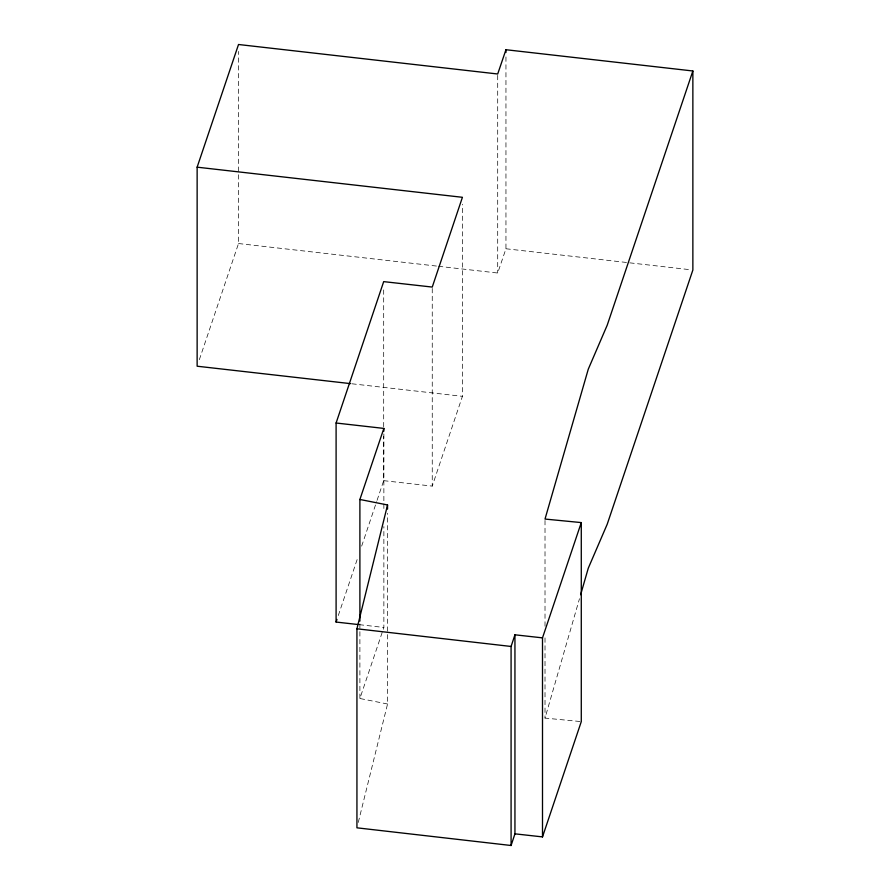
<?xml version="1.0" encoding="UTF-8"?>
<svg xmlns="http://www.w3.org/2000/svg" width="890" height="890" viewBox="0 0 890 890"><rect width="100%" height="100%" fill="white"/><g stroke="black" fill="none" stroke-linecap="round" stroke-linejoin="round"><path stroke-width="0.67" stroke-dasharray="4.45 3.34" d="M358.27 822.438L387.551 704.001L387.551 513.263M579.935 721.49L545.014 718.097L579.479 598.714M338.3 615.502L358.136 556.595M361.663 546.115L376.637 501.604M377.082 500.302L383.69 480.667L383.69 436.434M383.69 480.667L432.251 486.107L462.422 396.328L462.422 204.211M199.338 359.694L238.52 243.537L238.52 51.409M387.551 704.001L359.894 698.505L383.868 627.45L383.868 526.546M438.414 266.277L497.699 273.019L505.954 248.766L505.954 56.649M505.954 248.766L691.497 269.859M238.52 243.537L437.034 266.121M351.884 383.779L462.422 396.328M359.304 624.669L383.868 627.45M545.014 520.45L545.014 626.872M545.014 637.93L545.014 718.097M497.699 75.372L497.699 273.019M432.251 288.449L432.251 486.107M383.868 433.942L383.868 509.959M383.69 289.918L383.69 426.755M359.894 623.868L359.894 698.505"/><path stroke-width="1.33" d="M350.504 383.623L197.135 366.213L197.135 167.175L238.52 44.5L497.699 73.992L505.954 49.729L692.865 70.978L607.225 325.161L588.279 369.172L545.014 519.059L581.281 522.586L542.5 637.863L514.943 634.804L514.943 833.841L511.082 845.5L356.935 827.822L356.935 628.796L387.551 504.964L359.894 499.468L383.868 428.413L336.097 423.017L336.097 622.054L357.936 624.513M580.625 594.731L588.279 568.198L607.225 524.199L692.865 270.015L692.865 70.978M511.082 845.5L511.082 646.463L514.943 634.804M336.097 423.017L383.69 281.629L432.251 287.07L462.422 197.302L197.135 167.175M336.097 622.054L336.987 619.44M514.943 833.841L542.5 836.9L581.281 721.623L581.281 522.586M356.935 628.796L511.082 646.463M542.5 637.863L542.5 836.9M505.954 49.729L505.954 52.499M387.551 504.964L387.551 509.113M383.868 428.413L383.868 431.172M359.894 499.468L359.894 621.098"/></g></svg>
